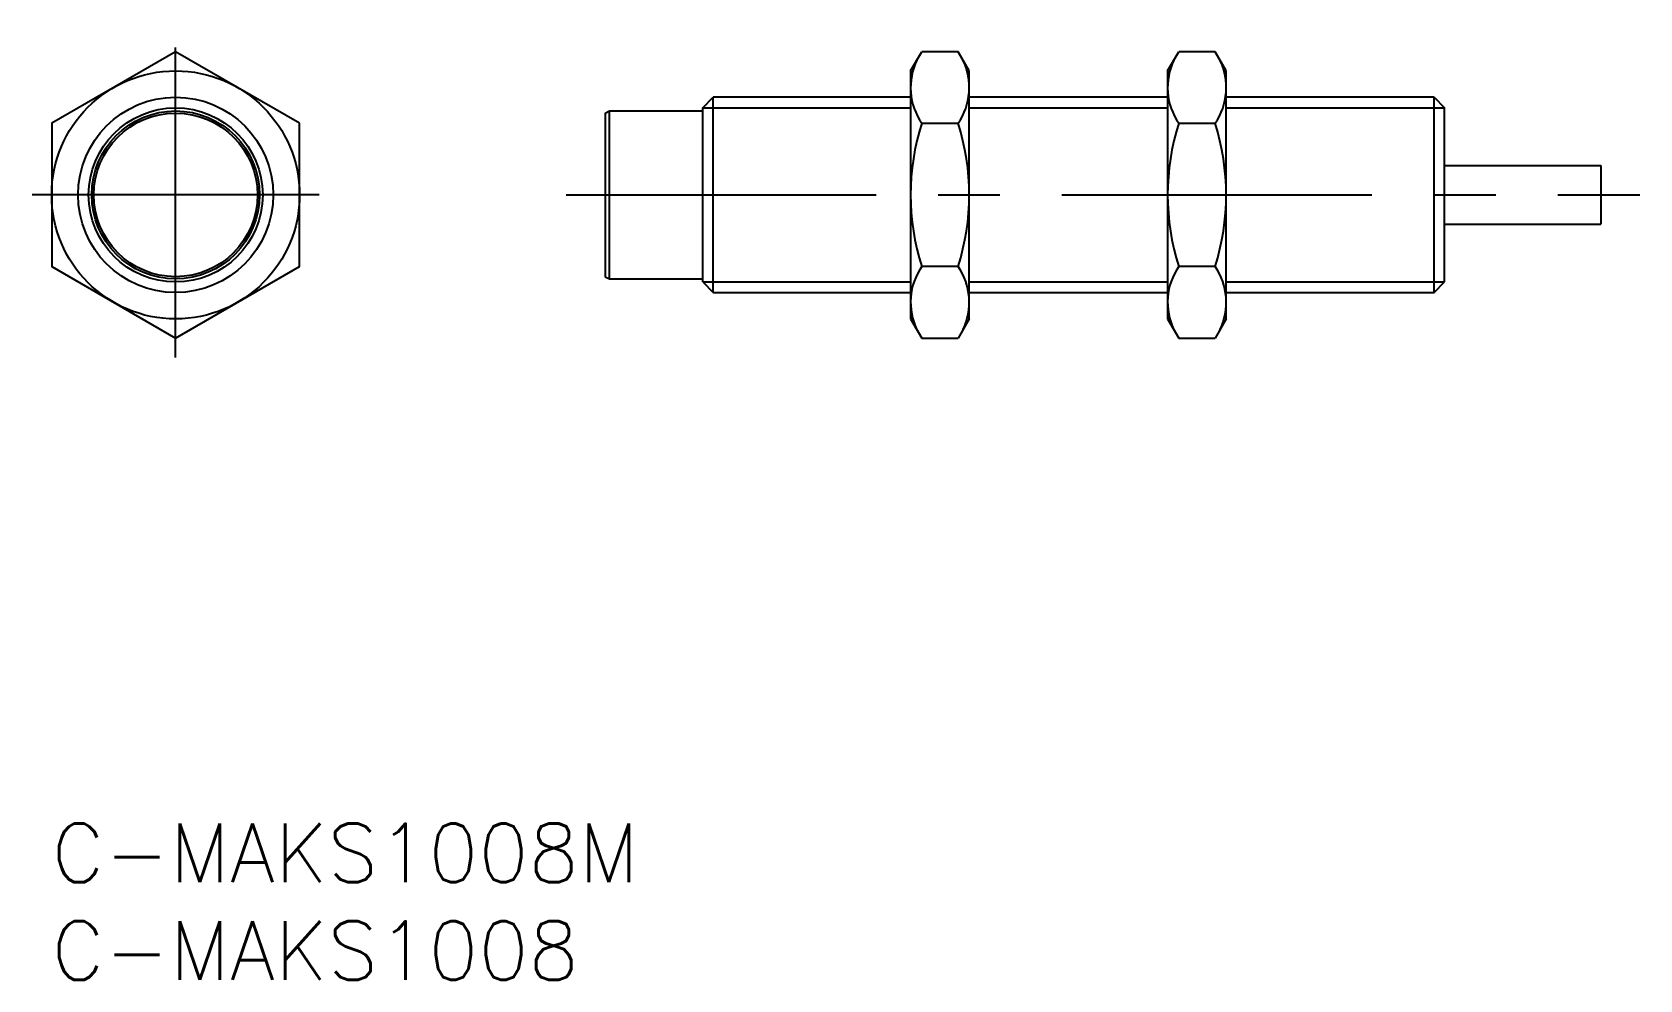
# Model space of a CAD drawing. Extents: x -1 to 81.3, y -8 to 40.5.
import ezdxf

# ---------------------------------------------------------------- set-up
doc = ezdxf.new("R2010")
doc.units = 0
doc.header["$LTSCALE"] = 0.5
doc.linetypes.add('CENTER', pattern=[50.8, 31.75, -6.35, 6.35, -6.35])
doc.layers.get('0').update_dxf_attribs({"linetype": 'CONTINUOUS'})
doc.layers.add('CENTER', color=1, linetype='CENTER')
doc.styles.get("Standard").update_dxf_attribs({"font": 'txt.shx', "height": 3, "bigfont": 'bigfont.shx'})

# ---------------------------------------------------------------- blocks, each defined once
blk = doc.blocks.new('*U17')
at = {"color": 7, "linetype": 'CONTINUOUS'}
blk.add_text('C-MAKS1008M', height=3, dxfattribs=at).set_placement((0, -3))
blk = doc.blocks.new('*U18')
at = {"color": 7, "linetype": 'CONTINUOUS'}
blk.add_text('C-MAKS1008', height=3, dxfattribs=at).set_placement((0, -8))

msp = doc.modelspace()

# ---------------------------------------------------------------- linework, layer by layer
at = {"color": 7, "linetype": 'CONTINUOUS'}
for p, q in [((43.999, 38.543, 0.089), (44.566, 39.526, 0.089)), ((46.431, 39.526, 0.089), (44.566, 39.526, 0.089)), ((46.999, 38.543, 0.089), (46.431, 39.526, 0.089)), ((57.163, 38.543, 0.089), (57.73, 39.526, 0.089)), ((59.596, 39.526, 0.089), (57.73, 39.526, 0.089)), ((60.163, 38.543, 0.089), (59.596, 39.526, 0.089)), ((43.999, 38.543, 0.089), (43.999, 25.843, 0.089)), ((46.999, 25.843, 0.089), (46.999, 38.543, 0.089)), ((57.163, 38.543, 0.089), (57.163, 25.843, 0.089)), ((60.163, 25.843, 0.089), (60.163, 38.543, 0.089)), ((33.35, 36.652, -0.238), (33.891, 37.193, -0.272)), ((43.999, 37.193, -0.1), (33.891, 37.193, -0.272)), ((33.891, 27.193, 0.365), (33.891, 37.193, -0.272)), ((57.163, 37.193, 0.123), (46.999, 37.193, -0.049)), ((70.808, 37.193, 0.356), (60.163, 37.193, 0.175)), ((70.808, 27.193, 0.365), (70.808, 37.193, 0.365)), ((70.808, 37.193, 0.365), (71.35, 36.652, 0.365)), ((28.35, 36.383, 0.365), (28.569, 36.493, 0.365)), ((28.35, 36.383, -0.221), (28.35, 28.003, 0.401)), ((28.569, 36.493, 0.365), (33.35, 36.493, -0.228)), ((28.569, 27.893, 0.401), (28.569, 36.493, 0.365)), ((33.35, 27.735, 0.33), (33.35, 36.652, -0.238)), ((71.35, 27.735, 0.365), (71.35, 36.652, 0.365)), ((44.566, 35.859, 0.089), (46.431, 35.859, 0.089)), ((57.73, 35.859, 0.089), (59.596, 35.859, 0.089)), ((71.35, 33.693, 0.162), (79.35, 33.693, 0.398)), ((79.35, 33.693, 0.398), (79.35, 30.693, 0.365)), ((71.35, 30.693, 0.365), (79.35, 30.693, 0.365)), ((28.35, 28.003, 0.401), (28.569, 27.893, 0.401)), ((46.431, 28.527, 0.089), (44.566, 28.527, 0.089)), ((59.596, 28.527, 0.089), (57.73, 28.527, 0.089)), ((28.569, 27.893, 0.365), (33.35, 27.893, 0.32)), ((33.35, 27.735, 0.33), (33.891, 27.193, 0.365)), ((33.891, 27.193, 0.365), (43.999, 27.193, 0.365)), ((46.999, 27.193, 0.365), (57.163, 27.193, 0.365)), ((60.163, 27.193, 0.365), (70.808, 27.193, 0.365)), ((70.808, 27.193, 0.365), (71.35, 27.735, 0.365)), ((43.999, 25.843, 0.089), (44.566, 24.861, 0.089)), ((46.999, 25.843, 0.089), (46.431, 24.861, 0.089)), ((57.163, 25.843, 0.089), (57.73, 24.861, 0.089)), ((60.163, 25.843, 0.089), (59.596, 24.861, 0.089)), ((44.566, 24.861, 0.089), (46.431, 24.861, 0.089)), ((57.73, 24.861, 0.089), (59.596, 24.861, 0.089))]:
    msp.add_line(p, q, dxfattribs=at)
at = {"color": 3, "linetype": 'CONTINUOUS'}
for p, q in [((33.35, 36.652, -0.238), (43.999, 36.652, -0.069)), ((46.999, 36.652, -0.021), (57.163, 36.652, 0.14)), ((60.163, 36.652, 0.187), (71.35, 36.652, 0.365)), ((33.35, 27.735, 0.33), (43.999, 27.735, 0.34)), ((46.999, 27.735, 0.343), (57.163, 27.735, 0.352)), ((60.163, 27.735, 0.355), (71.35, 27.735, 0.365))]:
    msp.add_line(p, q, dxfattribs=at)
at = {"color": 7, "linetype": 'CONTINUOUS'}
msp.add_lwpolyline([(12.7, 35.859), (6.35, 39.526), (0, 35.859), (0, 28.527), (6.35, 24.861), (12.7, 28.527)], close=True, dxfattribs=at)
for radius in [6.35, 5, 4.3, 4.19]:
    msp.add_circle((6.35, 32.193), radius, dxfattribs=at)
at = {"color": 3, "linetype": 'CONTINUOUS'}
msp.add_circle((6.35, 32.193), 4.458, dxfattribs=at)
at = {"color": 7, "linetype": 'CONTINUOUS'}
for centre, radius, start, end in [((47.244, 37.693, 0.089), 3.246, 154.38425, 214.38425), ((43.753, 37.693, 0.089), 3.246, 325.61575, 25.61575), ((60.409, 37.693, 0.089), 3.246, 154.38425, 214.38425), ((56.917, 37.693, 0.089), 3.246, 325.61575, 25.61575), ((56.131, 32.193, 0.089), 12.133, 162.41205, 197.58795), ((34.866, 32.193, 0.089), 12.133, 342.41205, 17.58795), ((69.296, 32.193, 0.089), 12.133, 162.41205, 197.58795), ((48.03, 32.193, 0.089), 12.133, 342.41205, 17.58795), ((47.244, 26.694, 0.089), 3.246, 145.61575, 205.61575), ((43.753, 26.694, 0.089), 3.246, 334.38425, 34.38425), ((60.409, 26.694, 0.089), 3.246, 145.61575, 205.61575), ((56.917, 26.694, 0.089), 3.246, 334.38425, 34.38425)]:
    msp.add_arc(centre, radius, start, end, dxfattribs=at)
at = {"layer": 'CENTER', "color": 1, "linetype": 'CENTER'}
for p, q in [((6.35, 23.861), (6.35, 40.526)), ((13.7, 32.193), (-1, 32.193)), ((26.35, 32.193, 0.09), (81.35, 32.193, 0.381))]:
    msp.add_line(p, q, dxfattribs=at)

# ---------------------------------------------------------------- block references
at = {"color": 7, "linetype": 'CONTINUOUS'}
for name in ['*U17', '*U18']:
    msp.add_blockref(name, (0, 0), dxfattribs=at)

doc.saveas('drawing.dxf')
